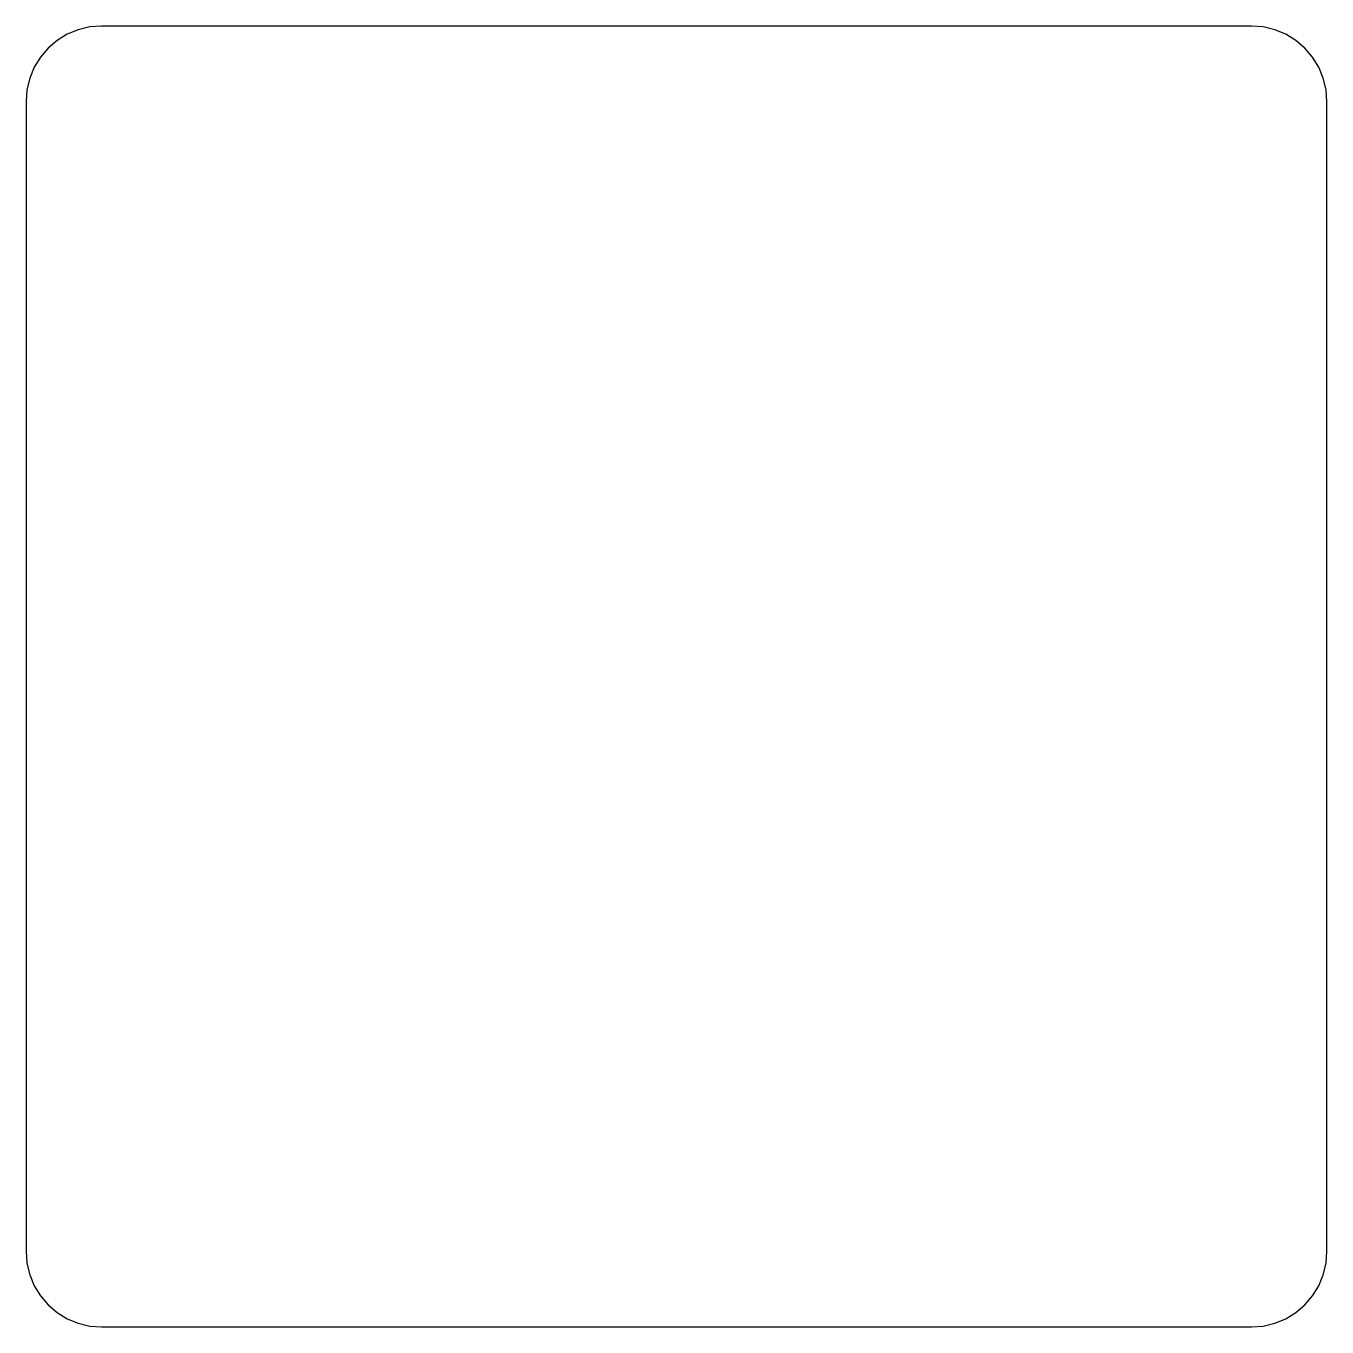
# Model space of a CAD drawing. Header units: metres. Extents: x 271.5 to 297.3, y 15.6 to 41.4.
import ezdxf

# ---------------------------------------------------------------- set-up
doc = ezdxf.new("R2010")
doc.units = ezdxf.units.M

msp = doc.modelspace()

# ---------------------------------------------------------------- linework, layer by layer
for p, q in [((272.536, 41.3266), (272.319, 41.2365)), ((272.765, 41.3815), (272.536, 41.3266)), ((273, 41.4), (272.765, 41.3815)), ((295.8, 41.4), (273, 41.4)), ((296.035, 41.3815), (295.8, 41.4)), ((296.264, 41.3266), (296.035, 41.3815)), ((296.481, 41.2365), (296.264, 41.3266)), ((272.118, 41.1135), (271.939, 40.9606)), ((272.319, 41.2365), (272.118, 41.1135)), ((296.682, 41.1135), (296.481, 41.2365)), ((296.861, 40.9606), (296.682, 41.1135)), ((271.786, 40.7817), (271.663, 40.581)), ((271.939, 40.9606), (271.786, 40.7817)), ((297.014, 40.7817), (296.861, 40.9606)), ((297.137, 40.581), (297.014, 40.7817)), ((271.663, 40.581), (271.573, 40.3635)), ((297.227, 40.3635), (297.137, 40.581)), ((271.573, 40.3635), (271.518, 40.1346)), ((297.282, 40.1346), (297.227, 40.3635)), ((271.518, 40.1346), (271.5, 39.9)), ((297.3, 39.9), (297.282, 40.1346)), ((271.5, 39.9), (271.5, 17.1)), ((297.3, 17.1), (297.3, 39.9)), ((271.5, 17.1), (271.518, 16.8654)), ((297.282, 16.8654), (297.3, 17.1)), ((271.518, 16.8654), (271.573, 16.6365)), ((297.227, 16.6365), (297.282, 16.8654)), ((271.573, 16.6365), (271.663, 16.419)), ((297.137, 16.419), (297.227, 16.6365)), ((271.663, 16.419), (271.786, 16.2183)), ((297.014, 16.2183), (297.137, 16.419)), ((271.786, 16.2183), (271.939, 16.0394)), ((271.939, 16.0394), (272.118, 15.8865)), ((296.682, 15.8865), (296.861, 16.0394)), ((296.861, 16.0394), (297.014, 16.2183)), ((272.118, 15.8865), (272.319, 15.7635)), ((272.319, 15.7635), (272.536, 15.6734)), ((296.264, 15.6734), (296.481, 15.7635)), ((296.481, 15.7635), (296.682, 15.8865)), ((272.536, 15.6734), (272.765, 15.6185)), ((272.765, 15.6185), (273, 15.6)), ((273, 15.6), (295.8, 15.6)), ((295.8, 15.6), (296.035, 15.6185)), ((296.035, 15.6185), (296.264, 15.6734))]:
    msp.add_line(p, q)

doc.saveas('drawing.dxf')
